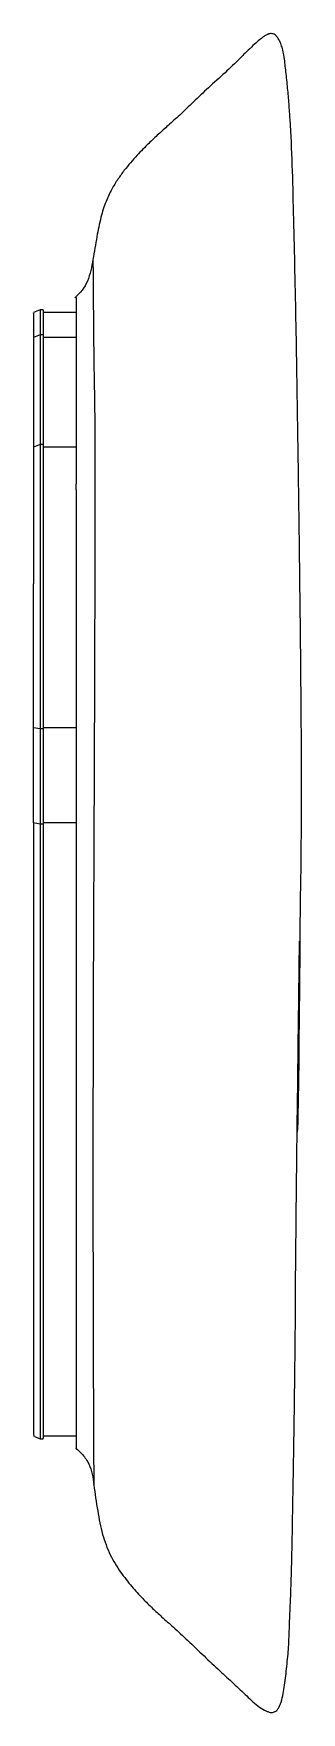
# Paper-space layout '_Derecha' of a CAD drawing. Header units: millimetres. Extents: x -8 to 11, y -61 to 57.
import ezdxf

# ---------------------------------------------------------------- set-up
doc = ezdxf.new("R2010")
doc.units = ezdxf.units.MM

psp = doc.layouts.new('_Derecha')

# ---------------------------------------------------------------- linework, layer by layer
at = {"color": 7, "linetype": 'Continuous', "lineweight": 25}
for p, q in [((-7.78, 37.45), (-8.25, 37.25)), ((-7.58, 37.45), (-7.78, 37.45)), ((-5.25, 37.25), (-7.58, 37.25)), ((-7.78, 35.68), (-8.25, 35.49)), ((-7.58, 35.68), (-7.78, 35.68)), ((-7.58, 35.56), (-7.58, 35.49)), ((-5.25, 35.49), (-7.58, 35.49)), ((-7.78, 27.97), (-8.25, 27.78)), ((-7.58, 27.97), (-7.78, 27.97)), ((-5.25, 27.78), (-7.58, 27.78)), ((-5.25, 24.78), (-5.25, 25.2)), ((-7.78, 7.93), (-8.25, 8.02)), ((-7.58, 7.93), (-7.78, 7.93)), ((-5.25, 8.02), (-7.58, 8.02)), ((-7.78, 1.23), (-8.25, 1.32)), ((-7.58, 1.23), (-7.78, 1.23)), ((-5.25, 1.32), (-7.58, 1.32)), ((-7.78, -42.05), (-7.58, -42.05)), ((-7.58, -41.85), (-5.25, -41.85))]:
    psp.add_line(p, q, dxfattribs=at)
at = {"color": 7, "linetype": 'Continuous', "lineweight": 25, "flags": 128}
psp.add_lwpolyline([(10.36, -20.47), (10.36, -20.47), (10.38, -20.2), (10.4, -19.73), (10.41, -19.12), (10.42, -18.46), (10.43, -17.83), (10.44, -17.29), (10.44, -17.07), (10.45, -16.87), (10.45, -16.69), (10.45, -16.42), (10.46, -15.87), (10.47, -15.11), (10.48, -14.25), (10.48, -13.53), (10.49, -12.96), (10.49, -12.46), (10.5, -11.71), (10.51, -10.77), (10.52, -9.86), (10.52, -9.18), (10.53, -8.65), (10.53, -7.99), (10.54, -7.17), (10.55, -6.35), (10.55, -5.67), (10.56, -5), (10.56, -4.5), (10.56, -4.25), (10.57, -3.84), (10.58, -3.13), (10.59, -2.62), (10.61, -1.96), (10.61, -1.96)], dxfattribs=at)
at = {"color": 7, "linetype": 'Continuous', "lineweight": 25}
for points, knots in [([(10.61, -1.96), (10.61, -1.41), (10.62, -0.39), (10.63, 1.02), (10.63, 2.14), (10.63, 3.42), (10.63, 4.9), (10.63, 6.74), (10.62, 8.67), (10.6, 10.83), (10.58, 13.17), (10.55, 16.17), (10.5, 19.87), (10.45, 24.27), (10.38, 28.63), (10.32, 32.84), (10.25, 36.78), (10.17, 40.58), (10.08, 44.18), (10, 47.59), (9.88, 50.14), (9.76, 51.94), (9.66, 53.07), (9.54, 54.16), (9.44, 55.13), (9.31, 55.82), (9.15, 56.26), (9.02, 56.53), (8.9, 56.69), (8.82, 56.77), (8.74, 56.83), (8.65, 56.88), (8.51, 56.9), (8.41, 56.89), (8.34, 56.87), (8.28, 56.85), (8.22, 56.82), (8.09, 56.76), (7.91, 56.64), (7.64, 56.43), (7.29, 56.12), (6.83, 55.69), (6.15, 55), (5.22, 54.1), (4.1, 53.12), (3.05, 52.11), (2.11, 51.21), (1.28, 50.46), (0.55, 49.81), (-0.19, 49.12), (-1.01, 48.28), (-1.74, 47.44), (-2.32, 46.64), (-2.77, 45.91), (-3.19, 45.02), (-3.54, 43.89), (-3.81, 42.52), (-3.97, 41.52), (-4.07, 40.99)], [0, 0, 0, 0, 0.020601, 0.037846, 0.051609, 0.061768, 0.08511, 0.106226, 0.130223, 0.157193, 0.186539, 0.217633, 0.269675, 0.325603, 0.383796, 0.43488, 0.48442, 0.531744, 0.57613, 0.617524, 0.656883, 0.670357, 0.684013, 0.698538, 0.71094, 0.719906, 0.724517, 0.72814, 0.730769, 0.731832, 0.732819, 0.736381, 0.739214, 0.74138, 0.742211, 0.742972, 0.743852, 0.744944, 0.747976, 0.752259, 0.758323, 0.766517, 0.776964, 0.795127, 0.814912, 0.833205, 0.849486, 0.862992, 0.874236, 0.885769, 0.90015, 0.917251, 0.926704, 0.936677, 0.948461, 0.962898, 0.980085, 1, 1, 1, 1]), ([(-4.07, 40.99), (-4.11, 40.73), (-4.2, 40.24), (-4.42, 39.49), (-4.78, 38.82), (-5.16, 38.47), (-5.33, 38.3)], [0, 0, 0, 0, 0.285428, 0.548507, 0.785356, 1, 1, 1, 1]), ([(-4.07, 40.96), (-4.07, 40.97), (-4.07, 40.99), (-4.06, 40.67), (-4.06, 40.06), (-4.05, 39.03), (-4.04, 37.56), (-4.02, 35.77), (-4.01, 34.19), (-3.99, 33.01), (-3.97, 32.09), (-3.96, 31.28), (-3.95, 30.61), (-3.94, 30.01), (-3.93, 29.47), (-3.93, 28.86), (-3.93, 28.13), (-3.92, 27.37), (-3.92, 26.41), (-3.92, 25.19), (-3.93, 24.22), (-3.93, 23.71)], [0, 0, 0, 0, 0.008488, 0.060905, 0.113829, 0.167444, 0.252955, 0.339334, 0.425578, 0.498629, 0.571703, 0.645215, 0.71948, 0.769542, 0.819869, 0.868659, 0.896426, 0.922886, 0.948325, 0.97356, 1, 1, 1, 1]), ([(-5.25, 38.31), (-5.25, 38.3), (-5.25, 38.26), (-5.25, 37.76), (-5.25, 36.82), (-5.25, 35.49), (-5.25, 34.06), (-5.25, 32.63), (-5.25, 31.36), (-5.25, 30.32), (-5.25, 29.52), (-5.25, 28.65), (-5.25, 28.03), (-5.25, 27.48), (-5.25, 27.15), (-5.25, 26.73), (-5.25, 26.22), (-5.25, 25.74), (-5.25, 25.35), (-5.25, 25.2)], [0, 0, 0, 0, 0.029459, 0.08307, 0.156579, 0.230169, 0.303376, 0.37658, 0.44994, 0.523288, 0.596571, 0.66987, 0.816289, 0.855674, 0.895052, 0.934349, 0.959414, 0.984445, 1, 1, 1, 1]), ([(-8.25, 37.22), (-8.25, 37.23), (-8.25, 37.29), (-8.25, 36.99), (-8.25, 36.4), (-8.25, 35.8), (-8.25, 35.49)], [0, 0, 0, 0, 0.058362, 0.365995, 0.67878, 1, 1, 1, 1]), ([(-7.78, 37.42), (-7.78, 37.43), (-7.78, 37.49), (-7.78, 37.19), (-7.78, 36.59), (-7.78, 35.98), (-7.78, 35.68)], [0, 0, 0, 0, 0.062348, 0.369298, 0.680801, 1, 1, 1, 1]), ([(-7.58, 37.42), (-7.58, 37.43), (-7.58, 37.49), (-7.58, 37.19), (-7.58, 36.59), (-7.58, 35.98), (-7.58, 35.68)], [0, 0, 0, 0, 0.062348, 0.369298, 0.680801, 1, 1, 1, 1]), ([(-8.25, 35.49), (-8.25, 34.99), (-8.25, 34.44), (-8.25, 32.98), (-8.25, 32.07), (-8.25, 30.84), (-8.25, 30.45), (-8.25, 29.11), (-8.25, 28.36), (-8.25, 27.78)], [0, 0, 0, 0, 0.177926, 0.177926, 0.463835, 0.463835, 0.606789, 0.606789, 1, 1, 1, 1]), ([(-7.78, 35.68), (-7.78, 35.18), (-7.78, 34.62), (-7.78, 33.16), (-7.78, 32.25), (-7.78, 31.03), (-7.78, 30.64), (-7.78, 29.3), (-7.78, 28.56), (-7.78, 27.97)], [0, 0, 0, 0, 0.177926, 0.177926, 0.463835, 0.463835, 0.606789, 0.606789, 1, 1, 1, 1]), ([(-7.58, 35.68), (-7.58, 35.18), (-7.58, 34.62), (-7.58, 33.16), (-7.58, 32.25), (-7.58, 31.03), (-7.58, 30.64), (-7.58, 29.3), (-7.58, 28.56), (-7.58, 27.97)], [0, 0, 0, 0, 0.177926, 0.177926, 0.463835, 0.463835, 0.606789, 0.606789, 1, 1, 1, 1]), ([(-8.25, 27.78), (-8.25, 27.78), (-8.25, 27.78), (-8.25, 27.43), (-8.25, 27.17), (-8.25, 26.33), (-8.25, 25.75), (-8.25, 24.22), (-8.25, 23.63), (-8.25, 22.71), (-8.25, 22.4), (-8.25, 21.76), (-8.25, 21.42), (-8.25, 20.26), (-8.25, 19.34), (-8.25, 18.31), (-8.25, 18.22), (-8.25, 18.14)], [0, 0, 0, 0, 0.0001318, 0.0001318, 0.1975131, 0.1975131, 0.3948944, 0.3948944, 0.4860408, 0.4860408, 0.5316141, 0.5316141, 0.5771873, 0.5771873, 0.6683337, 0.6683337, 0.6762477, 0.6762477, 0.6762477, 0.6762477]), ([(-7.78, 27.97), (-7.78, 27.97), (-7.78, 27.97), (-7.78, 27.63), (-7.78, 27.37), (-7.78, 26.52), (-7.78, 25.93), (-7.78, 24.37), (-7.78, 23.77), (-7.78, 22.82), (-7.78, 22.49), (-7.78, 21.82), (-7.78, 21.46), (-7.78, 20.26), (-7.78, 19.32), (-7.78, 17.4), (-7.78, 16.44), (-7.78, 13.6), (-7.78, 11.71), (-7.78, 9.16), (-7.78, 8.54), (-7.78, 7.93)], [0, 0, 0, 0, 0.000132, 0.000132, 0.197513, 0.197513, 0.394894, 0.394894, 0.486041, 0.486041, 0.531614, 0.531614, 0.577187, 0.577187, 0.668334, 0.668334, 0.75948, 0.75948, 0.941773, 0.941773, 1, 1, 1, 1]), ([(-7.58, 27.97), (-7.58, 27.97), (-7.58, 27.97), (-7.58, 27.63), (-7.58, 27.37), (-7.58, 26.52), (-7.58, 25.93), (-7.58, 24.37), (-7.58, 23.77), (-7.58, 22.82), (-7.58, 22.49), (-7.58, 21.82), (-7.58, 21.46), (-7.58, 20.26), (-7.58, 19.32), (-7.58, 17.4), (-7.58, 16.44), (-7.58, 13.6), (-7.58, 11.71), (-7.58, 9.16), (-7.58, 8.54), (-7.58, 7.93)], [0, 0, 0, 0, 0.000132, 0.000132, 0.197513, 0.197513, 0.394894, 0.394894, 0.486041, 0.486041, 0.531614, 0.531614, 0.577187, 0.577187, 0.668334, 0.668334, 0.75948, 0.75948, 0.941773, 0.941773, 1, 1, 1, 1]), ([(-5.25, 24.78), (-5.25, 24.6), (-5.25, 24.22), (-5.25, 23.49), (-5.25, 22.76), (-5.25, 21.83), (-5.25, 20.68), (-5.25, 19.16), (-5.25, 17.54), (-5.25, 15.83), (-5.25, 14.06), (-5.25, 12.32), (-5.25, 8.63), (-5.25, 3.01), (-5.25, -4.69), (-5.25, -12.45), (-5.25, -18.99), (-5.25, -24.26), (-5.25, -27.58), (-5.25, -30.19), (-5.25, -32.12), (-5.25, -34), (-5.25, -35.97), (-5.25, -37.94), (-5.25, -39.47), (-5.25, -40.5), (-5.25, -41.18), (-5.25, -41.73), (-5.25, -42.17), (-5.25, -42.49), (-5.25, -42.68), (-5.25, -42.74), (-5.25, -42.71), (-5.25, -42.7)], [0, 0, 0, 0, 0.009239, 0.020968, 0.03305, 0.039083, 0.05742, 0.075752, 0.09447, 0.116706, 0.138968, 0.161798, 0.184636, 0.285876, 0.387142, 0.488391, 0.58971, 0.640331, 0.690956, 0.716304, 0.741643, 0.767476, 0.793291, 0.826806, 0.861111, 0.877905, 0.894696, 0.912106, 0.92952, 0.949263, 0.969013, 0.989295, 1, 1, 1, 1]), ([(-3.93, 23.71), (-3.93, 23.09), (-3.93, 21.84), (-3.93, 19.9), (-3.94, 17.96), (-3.94, 16.02), (-3.95, 14.08), (-3.95, 12.14), (-3.96, 10.2), (-3.98, 4.84), (-4.02, -3.52), (-4.06, -14.9), (-4.07, -23.08), (-4.06, -28.44), (-4.06, -30.92), (-4.05, -33.34), (-4.05, -35.68), (-4.04, -37.88), (-4.03, -39.89), (-4.03, -41.67), (-4.02, -43.14), (-4.01, -44.23), (-4.01, -44.95), (-4, -45.31), (-4, -45.29), (-4, -45.28)], [0, 0, 0, 0, 0.02297, 0.045555, 0.068373, 0.091749, 0.115761, 0.140318, 0.165217, 0.190209, 0.346807, 0.485973, 0.62469, 0.656168, 0.687524, 0.718691, 0.749724, 0.780872, 0.812352, 0.843821, 0.874918, 0.905466, 0.93576, 0.969873, 1, 1, 1, 1]), ([(-8.25, 8.02), (-8.25, 8.63), (-8.25, 9.25), (-8.25, 11.8), (-8.25, 13.68), (-8.25, 16.41), (-8.25, 17.28), (-8.25, 18.14)], [0.6762477, 0.6762477, 0.6762477, 0.6762477, 0.7344692, 0.7344692, 0.9167621, 0.9167621, 0.9999946, 0.9999946, 0.9999946, 0.9999946]), ([(-8.25, 1.32), (-8.25, 2.47), (-8.25, 3.62), (-8.25, 5.85), (-8.25, 6.93), (-8.25, 8.02), (-8.25, 8.02), (-8.25, 8.02), (-8.25, 8.02)], [-0.000026, -0.000026, -0.000026, -0.000026, 0.515638, 0.515638, 0.999948, 0.999948, 0.999948, 0.999974, 0.999974, 0.999974, 0.999974]), ([(-7.78, 7.93), (-7.78, 6.84), (-7.78, 5.76), (-7.78, 3.53), (-7.78, 2.38), (-7.78, 1.23)], [0, 0, 0, 0, 0.48431, 0.48431, 1, 1, 1, 1]), ([(-7.58, 7.93), (-7.58, 6.84), (-7.58, 5.76), (-7.58, 3.53), (-7.58, 2.38), (-7.58, 1.23)], [0, 0, 0, 0, 0.48431, 0.48431, 1, 1, 1, 1]), ([(-8.25, 1.32), (-8.25, -0.67), (-8.25, -4.67), (-8.25, -10.7), (-8.25, -16.01), (-8.25, -20.53), (-8.25, -24.17), (-8.25, -27.73), (-8.25, -30.77), (-8.25, -33.25), (-8.25, -35.21), (-8.25, -37.01), (-8.25, -38.58), (-8.25, -39.89), (-8.25, -40.88), (-8.25, -41.55), (-8.25, -41.84), (-8.25, -41.82), (-8.25, -41.82)], [0, 0, 0, 0, 0.117757, 0.236345, 0.355858, 0.426241, 0.495693, 0.564379, 0.632161, 0.675353, 0.71784, 0.759819, 0.801683, 0.843019, 0.883377, 0.923967, 0.972961, 1, 1, 1, 1]), ([(-7.78, 1.23), (-7.78, -0.77), (-7.78, -4.76), (-7.78, -10.78), (-7.78, -16.09), (-7.78, -20.61), (-7.78, -24.25), (-7.78, -27.82), (-7.78, -30.87), (-7.78, -33.37), (-7.78, -35.35), (-7.78, -37.16), (-7.78, -38.74), (-7.78, -40.07), (-7.78, -41.07), (-7.78, -41.74), (-7.78, -42.04), (-7.78, -42.02), (-7.78, -42.02)], [0, 0, 0, 0, 0.117303, 0.235351, 0.354224, 0.424282, 0.493511, 0.562096, 0.629922, 0.67323, 0.715902, 0.75814, 0.800325, 0.842029, 0.882813, 0.923823, 0.973159, 1, 1, 1, 1]), ([(-7.58, 1.23), (-7.58, -0.77), (-7.58, -4.76), (-7.58, -10.78), (-7.58, -16.09), (-7.58, -20.61), (-7.58, -24.25), (-7.58, -27.82), (-7.58, -30.87), (-7.58, -33.37), (-7.58, -35.35), (-7.58, -37.16), (-7.58, -38.74), (-7.58, -40.07), (-7.58, -41.07), (-7.58, -41.74), (-7.58, -42.04), (-7.58, -42.02), (-7.58, -42.02)], [0, 0, 0, 0, 0.117303, 0.235351, 0.354224, 0.424282, 0.493511, 0.562096, 0.629922, 0.67323, 0.715902, 0.75814, 0.800325, 0.842029, 0.882813, 0.923823, 0.973159, 1, 1, 1, 1]), ([(-4, -45.3), (-3.92, -45.91), (-3.75, -47.08), (-3.44, -48.75), (-2.9, -50.21), (-2.16, -51.42), (-1.36, -52.43), (-0.6, -53.27), (0.11, -53.97), (0.84, -54.64), (1.67, -55.38), (2.67, -56.3), (3.75, -57.33), (4.82, -58.35), (5.84, -59.27), (6.62, -60), (7.2, -60.58), (7.66, -60.95), (8.05, -61.19), (8.34, -61.3), (8.51, -61.33), (8.65, -61.31), (8.78, -61.27), (8.9, -61.17), (9.07, -60.96), (9.3, -60.36), (9.45, -59.36), (9.61, -58.05), (9.74, -56.67), (9.78, -55.26), (9.85, -53.65), (9.92, -51.97), (9.96, -50.28), (9.99, -48.8), (10.01, -47.47), (10.04, -45.92), (10.07, -44.17), (10.1, -42.26), (10.13, -40.49), (10.15, -38.94), (10.16, -37.65), (10.18, -36.5), (10.19, -35.53), (10.2, -34.78), (10.2, -34.16), (10.21, -33.57), (10.21, -33.06), (10.22, -32.61), (10.22, -32.26), (10.22, -31.9), (10.22, -31.47), (10.22, -30.99), (10.22, -30.47), (10.23, -29.94), (10.23, -29.39), (10.24, -28.83), (10.24, -28.27), (10.25, -27.81), (10.25, -27.44), (10.26, -27.03), (10.26, -26.51), (10.27, -25.92), (10.27, -25.26), (10.28, -24.53), (10.29, -23.67), (10.3, -22.71), (10.31, -21.65), (10.33, -20.51), (10.34, -19.4), (10.35, -18.35), (10.37, -17.38), (10.38, -16.14), (10.4, -14.9), (10.41, -13.63), (10.42, -12.66), (10.44, -11.71), (10.45, -10.79), (10.46, -9.99), (10.46, -9.29), (10.47, -8.67), (10.48, -8.09), (10.49, -7.58), (10.49, -7.26), (10.5, -7.01), (10.5, -7.02), (10.5, -7.02)], [0, 0, 0, 0, 0.0194589, 0.0372155, 0.0534015, 0.0683232, 0.0819016, 0.0939037, 0.1041743, 0.1132769, 0.1250869, 0.1394915, 0.1562576, 0.1724177, 0.18641, 0.1999919, 0.2062572, 0.2127262, 0.2185044, 0.2206863, 0.2224554, 0.2238886, 0.2251688, 0.2267458, 0.2287855, 0.2339193, 0.2467574, 0.2606917, 0.2753395, 0.2914401, 0.3067448, 0.3276032, 0.346023, 0.3625908, 0.3779433, 0.3942546, 0.4125146, 0.4331354, 0.4546945, 0.4686813, 0.4823531, 0.495672, 0.5049041, 0.5136987, 0.5226298, 0.5322089, 0.5466341, 0.5634865, 0.583106, 0.5982588, 0.6117323, 0.6235463, 0.633789, 0.6425889, 0.6501248, 0.6566572, 0.6625515, 0.6682545, 0.671135, 0.6741076, 0.6811684, 0.6905916, 0.7027887, 0.7179409, 0.7361764, 0.7576212, 0.7798148, 0.799275, 0.8159434, 0.8299112, 0.8413922, 0.8512904, 0.8707787, 0.8806738, 0.891126, 0.9025246, 0.9148288, 0.9277727, 0.9416507, 0.9565779, 0.970899, 0.9831171, 0.9932427, 0.9975598, 1, 1, 1, 1]), ([(-8.25, -41.85), (-8.17, -41.89), (-8.01, -41.95), (-7.86, -42.02), (-7.78, -42.05)], [0, 0, 0, 0, 0.499999, 1, 1, 1, 1]), ([(-5.26, -42.71), (-5.1, -42.86), (-4.74, -43.19), (-4.33, -43.81), (-4.1, -44.54), (-4.03, -45.05), (-4, -45.3)], [0, 0, 0, 0, 0.226113, 0.485553, 0.741712, 1, 1, 1, 1])]:
    psp.add_open_spline(points, degree=3, knots=knots, dxfattribs=at)

doc.saveas('drawing.dxf')
